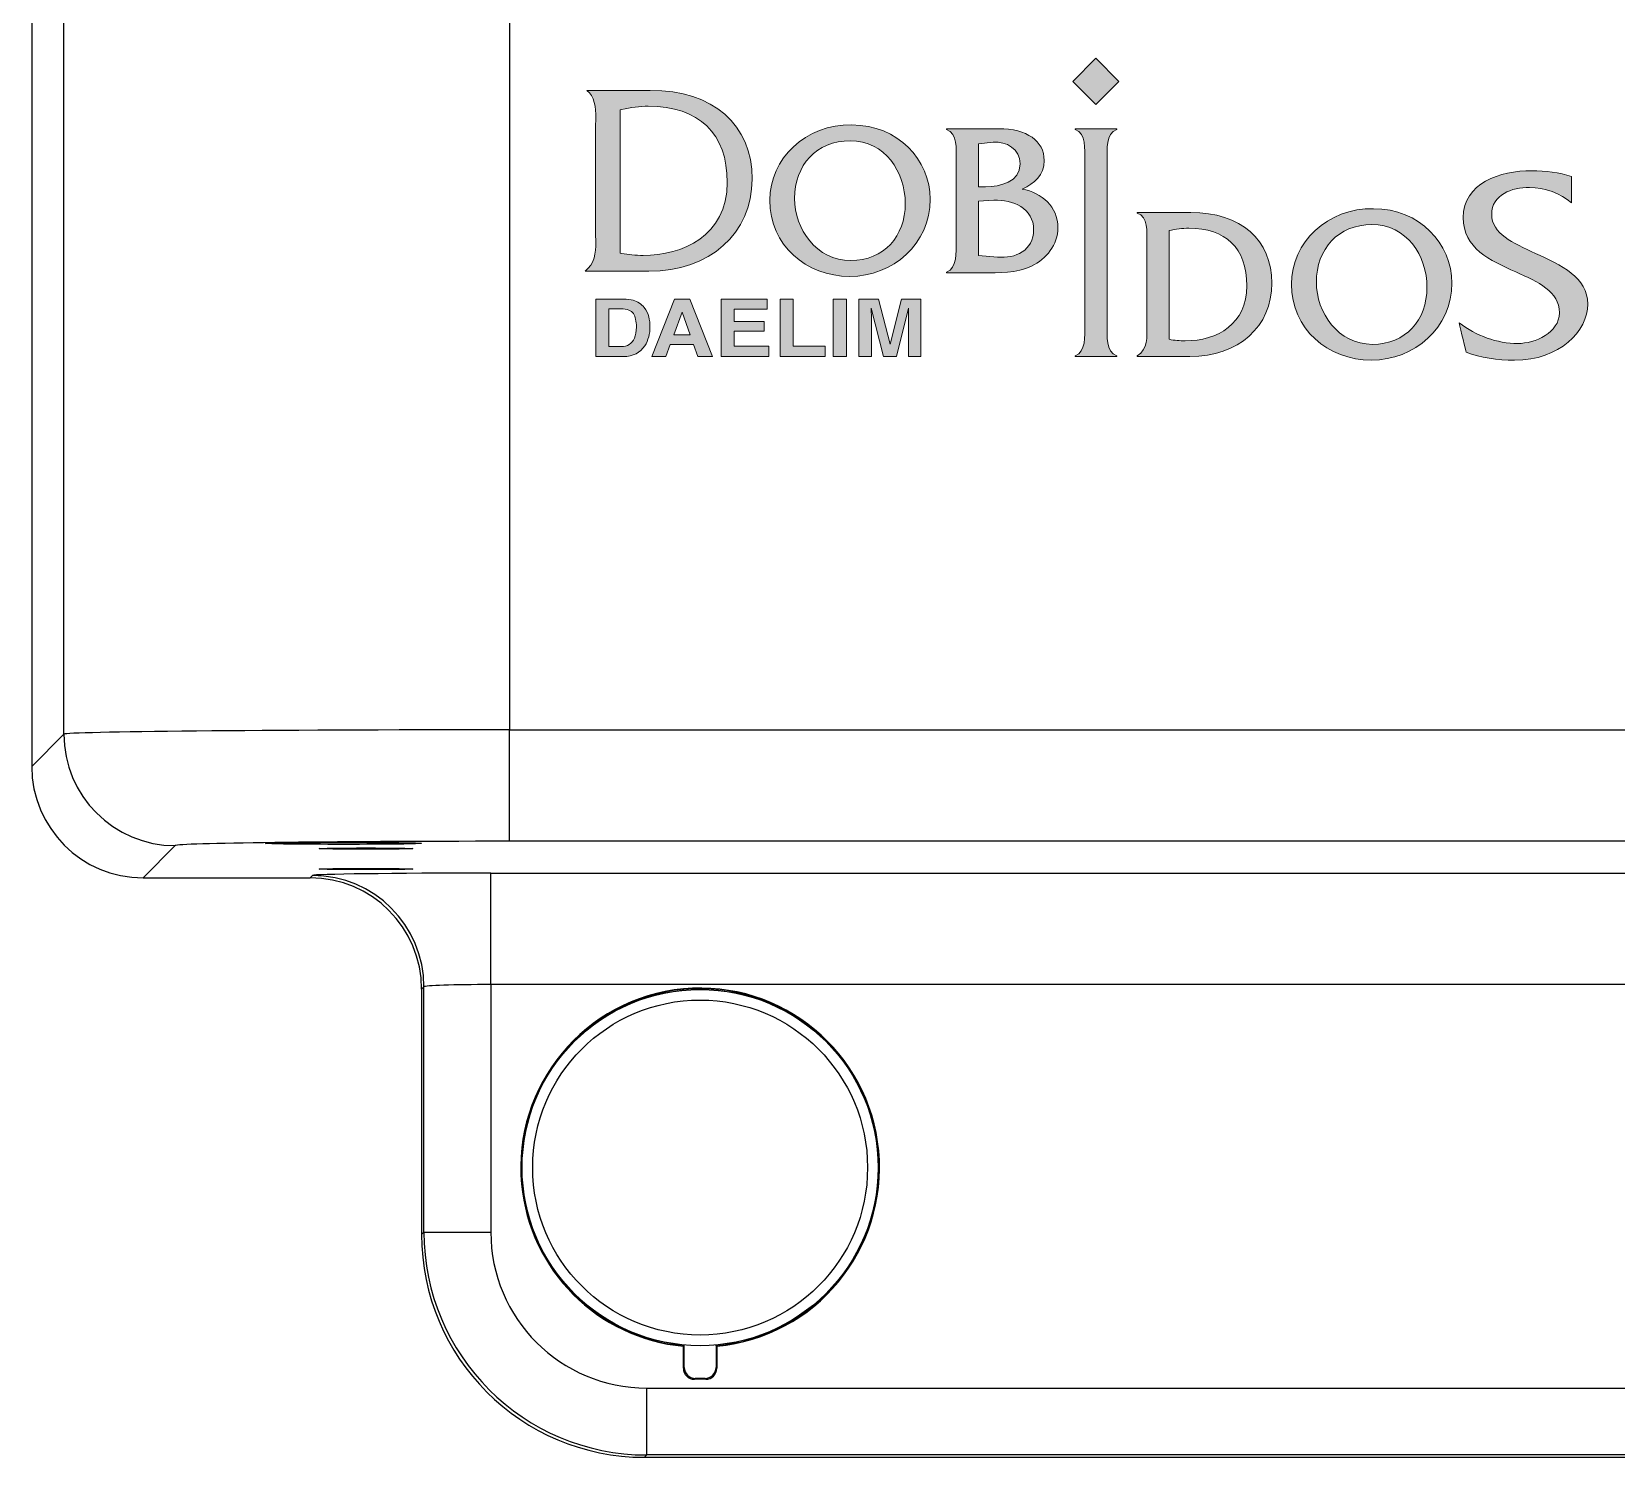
# Model space of a CAD drawing. Extents: x 14808 to 20058, y -13198 to -11680.
# Drawn here: x 19250.64 to 19268.42, y -12031.39 to -12015.4 of the extents above; entities that cross this region are included whole.
import ezdxf

# ---------------------------------------------------------------- set-up
doc = ezdxf.new("R2010")
doc.units = 0
doc.header["$LTSCALE"] = 7
doc.header["$MEASUREMENT"] = 0
doc.layers.add('Layer 5', color=7, linetype='CONTINUOUS')
doc.layers.add('로고', color=7, linetype='CONTINUOUS')

# ---------------------------------------------------------------- blocks, each defined once
blk = doc.blocks.new('block 3')
at = {"layer": 'Layer 5', "color": 9, "lineweight": 25, "true_color": 0xc4c4c4}
blk.add_open_spline([(-85.549, 77.495), (-85.549, 81.912), (-89.13, 85.493), (-93.547, 85.493), (-97.965, 85.493), (-101.546, 81.912), (-101.546, 77.495), (-101.546, 73.077), (-97.965, 69.497), (-93.547, 69.497), (-89.13, 69.497), (-85.549, 73.077), (-85.549, 77.495), (-85.549, 77.495), (-85.549, 77.495), (-85.549, 77.495)], degree=3, knots=[0, 0, 0, 0, 1, 1, 1, 2, 2, 2, 3, 3, 3, 4, 4, 4, 5, 5, 5, 5], dxfattribs=at)
blk = doc.blocks.new('block 72')
at = {"layer": 'Layer 5', "color": 9, "lineweight": 25, "true_color": 0xc4c4c4}
blk.add_open_spline([(-86.033, 77.495), (-86.033, 81.645), (-89.397, 85.009), (-93.547, 85.009), (-97.697, 85.009), (-101.062, 81.645), (-101.062, 77.495), (-101.062, 73.345), (-97.697, 69.98), (-93.547, 69.98), (-89.397, 69.98), (-86.033, 73.345), (-86.033, 77.495), (-86.033, 77.495), (-86.033, 77.495), (-86.033, 77.495)], degree=3, knots=[0, 0, 0, 0, 1, 1, 1, 2, 2, 2, 3, 3, 3, 4, 4, 4, 5, 5, 5, 5], dxfattribs=at)
blk = doc.blocks.new('block 73')
at = {"layer": 'Layer 5', "color": 9, "lineweight": 25, "true_color": 0xc4c4c4}
blk.add_open_spline([(-85.557, 77.495), (-85.557, 81.908), (-89.134, 85.486), (-93.547, 85.486), (-97.96, 85.486), (-101.538, 81.908), (-101.538, 77.495), (-101.538, 73.081), (-97.96, 69.504), (-93.547, 69.504), (-89.134, 69.504), (-85.557, 73.081), (-85.557, 77.495), (-85.557, 77.495), (-85.557, 77.495), (-85.557, 77.495)], degree=3, knots=[0, 0, 0, 0, 1, 1, 1, 2, 2, 2, 3, 3, 3, 4, 4, 4, 5, 5, 5, 5], dxfattribs=at)
blk = doc.blocks.new('block 74')
at = {"layer": 'Layer 5', "color": 9, "lineweight": 25, "true_color": 0xc4c4c4}
blk.add_open_spline([(-85.549, 77.495), (-85.549, 81.912), (-89.13, 85.493), (-93.547, 85.493), (-97.965, 85.493), (-101.546, 81.912), (-101.546, 77.495), (-101.546, 73.077), (-97.965, 69.497), (-93.547, 69.497), (-89.13, 69.497), (-85.549, 73.077), (-85.549, 77.495), (-85.549, 77.495), (-85.549, 77.495), (-85.549, 77.495)], degree=3, knots=[0, 0, 0, 0, 1, 1, 1, 2, 2, 2, 3, 3, 3, 4, 4, 4, 5, 5, 5, 5], dxfattribs=at)
blk = doc.blocks.new('block 1006')
at = {"layer": 'Layer 5', "color": 9, "lineweight": 25, "true_color": 0xc4c4c4}
blk.add_open_spline([(-102.106, 92.132), (-110.313, 92.132), (-116.997, 92.046), (-117.104, 91.939)], degree=3, dxfattribs=at)
blk = doc.blocks.new('block 1007')
at = {"layer": 'Layer 5', "color": 9, "lineweight": 25, "true_color": 0xc4c4c4}
blk.add_open_spline([(-122.104, 96.938), (-122.103, 94.177), (-119.865, 91.939), (-117.104, 91.939)], degree=3, dxfattribs=at)
blk = doc.blocks.new('block 1008')
at = {"layer": 'Layer 5', "color": 9, "lineweight": 25, "true_color": 0xc4c4c4}
blk.add_open_spline([(-102.106, 97.132), (-113.049, 97.132), (-121.961, 97.046), (-122.104, 96.938)], degree=3, dxfattribs=at)
blk = doc.blocks.new('block 1009')
at = {"layer": 'Layer 5', "color": 9, "lineweight": 25, "true_color": 0xc4c4c4}
blk.add_lwpolyline([(-102.106, 92.132), (-102.106, 97.132)], dxfattribs=at)
blk = doc.blocks.new('block 1019')
at = {"layer": 'Layer 5', "color": 9, "lineweight": 25, "true_color": 0xc4c4c4}
blk.add_lwpolyline([(-102.106, 143.858), (-102.106, 97.132)], dxfattribs=at)
blk = doc.blocks.new('block 1020')
at = {"layer": 'Layer 5', "color": 9, "lineweight": 25, "true_color": 0xc4c4c4}
blk.add_lwpolyline([(-122.104, 96.938), (-122.104, 144.052)], dxfattribs=at)
blk = doc.blocks.new('block 1062')
at = {"layer": 'Layer 5', "color": 9, "lineweight": 25, "true_color": 0xc4c4c4}
blk.add_open_spline([(-102.942, 90.703), (-107.32, 90.703), (-110.884, 90.658), (-110.942, 90.6)], degree=3, dxfattribs=at)
blk = doc.blocks.new('block 1063')
at = {"layer": 'Layer 5', "color": 9, "lineweight": 25, "true_color": 0xc4c4c4}
blk.add_lwpolyline([(-111.047, 90.495), (-110.942, 90.6)], dxfattribs=at)
blk = doc.blocks.new('block 1064')
at = {"layer": 'Layer 5', "color": 9, "lineweight": 25, "true_color": 0xc4c4c4}
blk.add_lwpolyline([(-118.548, 90.495), (-111.047, 90.495)], dxfattribs=at)
blk = doc.blocks.new('block 1065')
at = {"layer": 'Layer 5', "color": 9, "lineweight": 25, "true_color": 0xc4c4c4}
blk.add_lwpolyline([(-117.104, 91.939), (-118.548, 90.495)], dxfattribs=at)
blk = doc.blocks.new('block 1070')
at = {"layer": 'Layer 5', "color": 9, "lineweight": 25, "true_color": 0xc4c4c4}
blk.add_open_spline([(-106.047, 92.04), (-106.047, 92.065), (-107.614, 92.085), (-109.547, 92.085), (-111.48, 92.085), (-113.047, 92.065), (-113.047, 92.04), (-113.047, 92.014), (-111.48, 91.994), (-109.547, 91.994), (-107.614, 91.994), (-106.047, 92.014), (-106.047, 92.04)], degree=3, knots=[0, 0, 0, 0, 1, 1, 1, 2, 2, 2, 3, 3, 3, 4, 4, 4, 4], dxfattribs=at)
blk = doc.blocks.new('block 1071')
at = {"layer": 'Layer 5', "color": 9, "lineweight": 25, "true_color": 0xc4c4c4}
blk.add_open_spline([(-106.447, 90.888), (-106.447, 90.903), (-107.387, 90.915), (-108.547, 90.915), (-109.707, 90.915), (-110.647, 90.903), (-110.647, 90.888), (-110.647, 90.873), (-109.707, 90.86), (-108.547, 90.86), (-107.387, 90.86), (-106.447, 90.873), (-106.447, 90.888)], degree=3, knots=[0, 0, 0, 0, 1, 1, 1, 2, 2, 2, 3, 3, 3, 4, 4, 4, 4], dxfattribs=at)
blk = doc.blocks.new('block 1073')
at = {"layer": 'Layer 5', "color": 9, "lineweight": 25, "true_color": 0xc4c4c4}
blk.add_open_spline([(-106.447, 91.804), (-106.447, 91.819), (-107.387, 91.832), (-108.547, 91.832), (-109.707, 91.832), (-110.647, 91.819), (-110.647, 91.804), (-110.647, 91.789), (-109.707, 91.777), (-108.547, 91.777), (-107.387, 91.777), (-106.447, 91.789), (-106.447, 91.804)], degree=3, knots=[0, 0, 0, 0, 1, 1, 1, 2, 2, 2, 3, 3, 3, 4, 4, 4, 4], dxfattribs=at)
blk = doc.blocks.new('block 1081')
at = {"layer": 'Layer 5', "color": 9, "lineweight": 25, "true_color": 0xc4c4c4}
blk.add_open_spline([(-123.547, 95.495), (-123.547, 92.733), (-121.309, 90.495), (-118.548, 90.495)], degree=3, dxfattribs=at)
blk = doc.blocks.new('block 1082')
at = {"layer": 'Layer 5', "color": 9, "lineweight": 25, "true_color": 0xc4c4c4}
blk.add_lwpolyline([(-123.547, 95.495), (-122.104, 96.938)], dxfattribs=at)
blk = doc.blocks.new('block 1085')
at = {"layer": 'Layer 5', "color": 9, "lineweight": 25, "true_color": 0xc4c4c4}
blk.add_lwpolyline([(-123.547, 145.495), (-123.547, 95.495)], dxfattribs=at)
blk = doc.blocks.new('block 1090')
at = {"layer": 'Layer 5', "color": 9, "lineweight": 25, "true_color": 0xc4c4c4}
blk.add_lwpolyline([(-102.942, 85.704), (-102.942, 90.703)], dxfattribs=at)
blk = doc.blocks.new('block 1102')
at = {"layer": 'Layer 5', "color": 9, "lineweight": 25, "true_color": 0xc4c4c4}
blk.add_open_spline([(-105.942, 85.6), (-105.943, 88.361), (-108.181, 90.6), (-110.942, 90.6)], degree=3, dxfattribs=at)
blk = doc.blocks.new('block 1103')
at = {"layer": 'Layer 5', "color": 9, "lineweight": 25, "true_color": 0xc4c4c4}
blk.add_open_spline([(-102.942, 85.704), (-104.584, 85.704), (-105.92, 85.658), (-105.942, 85.6)], degree=3, dxfattribs=at)
blk = doc.blocks.new('block 1111')
at = {"layer": 'Layer 5', "color": 9, "lineweight": 25, "true_color": 0xc4c4c4}
blk.add_lwpolyline([(-93.762, 68.03), (-93.797, 67.995)], dxfattribs=at)
blk = doc.blocks.new('block 1112')
at = {"layer": 'Layer 5', "color": 9, "lineweight": 25, "true_color": 0xc4c4c4}
blk.add_lwpolyline([(-93.332, 68.03), (-93.762, 68.03)], dxfattribs=at)
blk = doc.blocks.new('block 1113')
at = {"layer": 'Layer 5', "color": 9, "lineweight": 25, "true_color": 0xc4c4c4}
blk.add_lwpolyline([(-93.297, 67.995), (-93.332, 68.03)], dxfattribs=at)
blk = doc.blocks.new('block 1114')
at = {"layer": 'Layer 5', "color": 9, "lineweight": 25, "true_color": 0xc4c4c4}
blk.add_lwpolyline([(-93.297, 67.995), (-93.797, 67.995)], dxfattribs=at)
blk = doc.blocks.new('block 1119')
at = {"layer": 'Layer 5', "color": 9, "lineweight": 25, "true_color": 0xc4c4c4}
blk.add_open_spline([(-105.942, 74.599), (-105.942, 69.077), (-101.465, 64.6), (-95.943, 64.6)], degree=3, dxfattribs=at)
blk = doc.blocks.new('block 1120')
at = {"layer": 'Layer 5', "color": 9, "lineweight": 25, "true_color": 0xc4c4c4}
blk.add_lwpolyline([(-105.942, 74.599), (-102.942, 74.599)], dxfattribs=at)
blk = doc.blocks.new('block 1121')
at = {"layer": 'Layer 5', "color": 9, "lineweight": 25, "true_color": 0xc4c4c4}
blk.add_open_spline([(-102.942, 74.599), (-102.942, 70.733), (-99.809, 67.6), (-95.943, 67.6)], degree=3, dxfattribs=at)
blk = doc.blocks.new('block 1122')
at = {"layer": 'Layer 5', "color": 9, "lineweight": 25, "true_color": 0xc4c4c4}
blk.add_lwpolyline([(-95.943, 64.6), (-95.943, 67.6)], dxfattribs=at)
blk = doc.blocks.new('block 1150')
at = {"layer": 'Layer 5', "color": 9, "lineweight": 25, "true_color": 0xc4c4c4}
blk.add_open_spline([(-94.297, 69.48), (-94.29, 69.485), (-94.282, 69.49), (-94.275, 69.495)], degree=3, dxfattribs=at)
blk = doc.blocks.new('block 1151')
at = {"layer": 'Layer 5', "color": 9, "lineweight": 25, "true_color": 0xc4c4c4}
blk.add_open_spline([(-92.797, 69.48), (-88.371, 69.894), (-85.118, 73.818), (-85.532, 78.245), (-85.947, 82.671), (-89.871, 85.924), (-94.297, 85.51), (-98.724, 85.096), (-101.977, 81.171), (-101.562, 76.745), (-101.202, 72.892), (-98.15, 69.84), (-94.297, 69.48)], degree=3, knots=[0, 0, 0, 0, 1, 1, 1, 2, 2, 2, 3, 3, 3, 4, 4, 4, 4], dxfattribs=at)
blk = doc.blocks.new('block 1152')
at = {"layer": 'Layer 5', "color": 9, "lineweight": 25, "true_color": 0xc4c4c4}
blk.add_open_spline([(-92.82, 69.495), (-92.812, 69.49), (-92.805, 69.485), (-92.797, 69.48)], degree=3, dxfattribs=at)
blk = doc.blocks.new('block 1153')
at = {"layer": 'Layer 5', "color": 9, "lineweight": 25, "true_color": 0xc4c4c4}
blk.add_open_spline([(-92.82, 69.495), (-88.402, 69.897), (-85.146, 73.804), (-85.547, 78.222), (-85.949, 82.64), (-89.856, 85.897), (-94.275, 85.495), (-98.693, 85.093), (-101.949, 81.186), (-101.547, 76.768), (-101.196, 72.906), (-98.136, 69.846), (-94.275, 69.495)], degree=3, knots=[0, 0, 0, 0, 1, 1, 1, 2, 2, 2, 3, 3, 3, 4, 4, 4, 4], dxfattribs=at)
blk = doc.blocks.new('block 1161')
at = {"layer": 'Layer 5', "color": 9, "lineweight": 25, "true_color": 0xc4c4c4}
blk.add_lwpolyline([(-94.297, 68.495), (-94.297, 69.48)], dxfattribs=at)
blk = doc.blocks.new('block 1162')
at = {"layer": 'Layer 5', "color": 9, "lineweight": 25, "true_color": 0xc4c4c4}
blk.add_open_spline([(-94.297, 68.495), (-94.297, 68.218), (-94.073, 67.995), (-93.797, 67.995)], degree=3, dxfattribs=at)
blk = doc.blocks.new('block 1163')
at = {"layer": 'Layer 5', "color": 9, "lineweight": 25, "true_color": 0xc4c4c4}
blk.add_open_spline([(-93.297, 67.995), (-93.021, 67.995), (-92.797, 68.218), (-92.797, 68.495)], degree=3, dxfattribs=at)
blk = doc.blocks.new('block 1164')
at = {"layer": 'Layer 5', "color": 9, "lineweight": 25, "true_color": 0xc4c4c4}
blk.add_lwpolyline([(-92.797, 69.48), (-92.797, 68.495)], dxfattribs=at)
blk = doc.blocks.new('block 1167')
at = {"layer": 'Layer 5', "color": 9, "lineweight": 25, "true_color": 0xc4c4c4}
blk.add_lwpolyline([(-102.942, 85.704), (-102.942, 74.599)], dxfattribs=at)
blk = doc.blocks.new('block 1183')
at = {"layer": 'Layer 5', "color": 9, "lineweight": 25, "true_color": 0xc4c4c4}
blk.add_lwpolyline([(-94.297, 68.495), (-94.262, 68.53)], dxfattribs=at)
blk = doc.blocks.new('block 1184')
at = {"layer": 'Layer 5', "color": 9, "lineweight": 25, "true_color": 0xc4c4c4}
blk.add_open_spline([(-94.262, 68.53), (-94.262, 68.254), (-94.039, 68.03), (-93.762, 68.03)], degree=3, dxfattribs=at)
blk = doc.blocks.new('block 1206')
at = {"layer": 'Layer 5', "color": 9, "lineweight": 25, "true_color": 0xc4c4c4}
blk.add_open_spline([(-93.332, 68.03), (-93.056, 68.03), (-92.832, 68.254), (-92.832, 68.53)], degree=3, dxfattribs=at)
blk = doc.blocks.new('block 1207')
at = {"layer": 'Layer 5', "color": 9, "lineweight": 25, "true_color": 0xc4c4c4}
blk.add_lwpolyline([(-92.832, 68.53), (-92.797, 68.495)], dxfattribs=at)
blk = doc.blocks.new('block 1208')
at = {"layer": 'Layer 5', "color": 9, "lineweight": 25, "true_color": 0xc4c4c4}
blk.add_lwpolyline([(-94.275, 69.53), (-94.275, 69.495)], dxfattribs=at)
blk = doc.blocks.new('block 1209')
at = {"layer": 'Layer 5', "color": 9, "lineweight": 25, "true_color": 0xc4c4c4}
blk.add_lwpolyline([(-94.262, 68.53), (-94.262, 69.529)], dxfattribs=at)
blk = doc.blocks.new('block 1215')
at = {"layer": 'Layer 5', "color": 9, "lineweight": 25, "true_color": 0xc4c4c4}
blk.add_lwpolyline([(-105.942, 74.599), (-105.942, 85.6)], dxfattribs=at)
blk = doc.blocks.new('block 1216')
at = {"layer": 'Layer 5', "color": 9, "lineweight": 25, "true_color": 0xc4c4c4}
blk.add_lwpolyline([(-92.82, 69.495), (-92.82, 69.53)], dxfattribs=at)
blk = doc.blocks.new('block 1217')
at = {"layer": 'Layer 5', "color": 9, "lineweight": 25, "true_color": 0xc4c4c4}
blk.add_lwpolyline([(-92.832, 69.529), (-92.832, 68.53)], dxfattribs=at)
blk = doc.blocks.new('block 1226')
at = {"layer": 'Layer 5', "color": 9, "lineweight": 25, "true_color": 0xc4c4c4}
blk.add_open_spline([(-106.047, 74.494), (-106.047, 68.972), (-101.571, 64.495), (-96.048, 64.495)], degree=3, dxfattribs=at)
blk = doc.blocks.new('block 1227')
at = {"layer": 'Layer 5', "color": 9, "lineweight": 25, "true_color": 0xc4c4c4}
blk.add_lwpolyline([(-106.047, 74.494), (-105.942, 74.599)], dxfattribs=at)
blk = doc.blocks.new('block 1228')
at = {"layer": 'Layer 5', "color": 9, "lineweight": 25, "true_color": 0xc4c4c4}
blk.add_lwpolyline([(-95.943, 64.6), (-96.048, 64.495)], dxfattribs=at)
blk = doc.blocks.new('block 1244')
at = {"layer": 'Layer 5', "color": 9, "lineweight": 25, "true_color": 0xc4c4c4}
blk.add_open_spline([(-106.047, 85.496), (-106.047, 88.256), (-108.286, 90.495), (-111.047, 90.495)], degree=3, dxfattribs=at)
blk = doc.blocks.new('block 1245')
at = {"layer": 'Layer 5', "color": 9, "lineweight": 25, "true_color": 0xc4c4c4}
blk.add_lwpolyline([(-105.942, 85.6), (-106.047, 85.496)], dxfattribs=at)
blk = doc.blocks.new('block 1246')
at = {"layer": 'Layer 5', "color": 9, "lineweight": 25, "true_color": 0xc4c4c4}
blk.add_lwpolyline([(-106.047, 85.496), (-106.047, 74.494)], dxfattribs=at)
blk = doc.blocks.new('block 1247')
at = {"layer": 'Layer 5', "color": 9, "lineweight": 25, "true_color": 0xc4c4c4}
blk.add_lwpolyline([(-96.048, 64.495), (88.753, 64.495)], dxfattribs=at)
blk = doc.blocks.new('block 1384')
at = {"layer": 'Layer 5', "color": 9, "lineweight": 25, "true_color": 0xc4c4c4}
blk.add_lwpolyline([(-102.106, 97.132), (164.412, 97.132)], dxfattribs=at)
blk = doc.blocks.new('block 1387')
at = {"layer": 'Layer 5', "color": 9, "lineweight": 25, "true_color": 0xc4c4c4}
blk.add_lwpolyline([(164.583, 92.132), (-102.106, 92.132)], dxfattribs=at)
blk = doc.blocks.new('block 1391')
at = {"layer": 'Layer 5', "color": 9, "lineweight": 25, "true_color": 0xc4c4c4}
blk.add_lwpolyline([(-102.942, 90.703), (87.702, 90.703)], dxfattribs=at)
blk = doc.blocks.new('block 1398')
at = {"layer": 'Layer 5', "color": 9, "lineweight": 25, "true_color": 0xc4c4c4}
blk.add_lwpolyline([(87.702, 85.704), (-102.942, 85.704)], dxfattribs=at)
blk = doc.blocks.new('block 1404')
at = {"layer": 'Layer 5', "color": 9, "lineweight": 25, "true_color": 0xc4c4c4}
blk.add_lwpolyline([(88.753, 64.6), (-95.943, 64.6)], dxfattribs=at)
blk = doc.blocks.new('block 1405')
at = {"layer": 'Layer 5', "color": 9, "lineweight": 25, "true_color": 0xc4c4c4}
blk.add_lwpolyline([(-95.943, 67.6), (88.753, 67.6)], dxfattribs=at)
blk = doc.blocks.new('block 2')
at = {"layer": 'Layer 5'}
for name in ['block 1085', 'block 1020', 'block 1019', 'block 1082', 'block 1008', 'block 1007', 'block 1009', 'block 1384', 'block 1081', 'block 1065', 'block 1006', 'block 1070', 'block 1073', 'block 1387', 'block 1064', 'block 1063', 'block 1244', 'block 1062', 'block 1102', 'block 1071', 'block 1090', 'block 1391', 'block 1245', 'block 1246', 'block 1103', 'block 1215', 'block 1167', 'block 1398', 'block 1151', 'block 1153', 'block 3', 'block 74', 'block 73', 'block 72', 'block 1227', 'block 1226', 'block 1119', 'block 1120', 'block 1121', 'block 1150', 'block 1161', 'block 1208', 'block 1209', 'block 1217', 'block 1216', 'block 1152', 'block 1164', 'block 1183', 'block 1162', 'block 1184', 'block 1206', 'block 1163', 'block 1207', 'block 1122', 'block 1405', 'block 1111', 'block 1114', 'block 1112', 'block 1113', 'block 1228', 'block 1247', 'block 1404']:
    blk.add_blockref(name, (0, 0), dxfattribs=at)
blk = doc.blocks.new('block 1420')
at = {"layer": '로고', "true_color": 0x8a8a8d}
h = blk.add_hatch(color=252, dxfattribs=at)
h.dxf.hatch_style = 2
edge = h.paths.add_edge_path()
edge.add_spline(control_points=[(-97.093, 116.018), (-96.819, 116.018), (-96.635, 115.947), (-96.544, 115.807), (-96.453, 115.666), (-96.406, 115.463), (-96.406, 115.199), (-96.406, 115.007), (-96.436, 114.842), (-96.498, 114.703), (-96.61, 114.453), (-96.809, 114.325), (-97.093, 114.325), (-97.093, 114.325), (-97.649, 114.325), (-97.649, 114.325), (-97.649, 114.325), (-97.649, 116.018), (-97.649, 116.018), (-97.649, 116.018), (-97.093, 116.018), (-97.093, 116.018)], knot_values=[0, 0, 0, 0, 1, 1, 1, 2, 2, 2, 3, 3, 3, 4, 4, 4, 5, 5, 5, 6, 6, 6, 7, 7, 7, 7], degree=3, periodic=0)
edge = h.paths.add_edge_path()
edge.add_spline(control_points=[(-96.993, 116.461), (-96.993, 116.461), (-98.231, 116.461), (-98.231, 116.461), (-98.231, 116.461), (-98.231, 113.881), (-98.231, 113.881), (-98.231, 113.881), (-96.993, 113.881), (-96.993, 113.881), (-96.558, 113.881), (-96.235, 114.043), (-96.028, 114.363), (-95.875, 114.601), (-95.797, 114.892), (-95.797, 115.235), (-95.797, 115.37), (-95.816, 115.513), (-95.852, 115.662), (-95.888, 115.811), (-95.957, 115.95), (-96.057, 116.078), (-96.182, 116.237), (-96.345, 116.346), (-96.546, 116.406), (-96.666, 116.44), (-96.814, 116.459), (-96.993, 116.461)], knot_values=[0, 0, 0, 0, 1, 1, 1, 2, 2, 2, 3, 3, 3, 4, 4, 4, 5, 5, 5, 6, 6, 6, 7, 7, 7, 8, 8, 8, 9, 9, 9, 9], degree=3, periodic=0)
h = blk.add_hatch(color=252, dxfattribs=at)
h.dxf.hatch_style = 2
h.paths.add_polyline_path([(-94.359, 115.872), (-93.998, 114.857), (-94.732, 114.857)])
h.paths.add_polyline_path([(-95.718, 113.881), (-95.089, 113.881), (-94.893, 114.415), (-93.84, 114.415), (-93.65, 113.881), (-92.998, 113.881), (-94.011, 116.461), (-94.693, 116.461)])
h = blk.add_hatch(color=252, dxfattribs=at)
h.dxf.hatch_style = 2
h.paths.add_polyline_path([(-90.542, 116.004), (-92.023, 116.004), (-92.023, 115.459), (-90.666, 115.459), (-90.666, 115.016), (-92.023, 115.016), (-92.023, 114.344), (-90.467, 114.344), (-90.467, 113.881), (-92.61, 113.881), (-92.61, 116.461), (-90.542, 116.461)])
h = blk.add_hatch(color=252, dxfattribs=at)
h.dxf.hatch_style = 2
h.paths.add_polyline_path([(-89.961, 116.461), (-89.364, 116.461), (-89.364, 114.344), (-87.933, 114.344), (-87.933, 113.881), (-89.961, 113.881)])
h = blk.add_hatch(color=252, dxfattribs=at)
h.dxf.hatch_style = 2
h.paths.add_polyline_path([(-86.976, 113.881), (-87.575, 113.881), (-87.575, 116.461), (-86.976, 116.461)])
h = blk.add_hatch(color=252, dxfattribs=at)
h.dxf.hatch_style = 2
edge = h.paths.add_edge_path()
edge.add_spline(control_points=[(-84.503, 116.461), (-84.503, 116.461), (-83.641, 116.461), (-83.641, 116.461), (-83.641, 116.461), (-83.641, 113.881), (-83.641, 113.881), (-83.641, 113.881), (-84.196, 113.881), (-84.196, 113.881), (-84.196, 113.881), (-84.196, 115.626), (-84.196, 115.626), (-84.196, 115.677), (-84.196, 115.747), (-84.196, 115.838), (-84.193, 115.928), (-84.192, 115.998), (-84.192, 116.047), (-84.192, 116.047), (-84.74, 113.881), (-84.74, 113.881), (-84.74, 113.881), (-85.323, 113.881), (-85.323, 113.881), (-85.323, 113.881), (-85.865, 116.047), (-85.865, 116.047), (-85.865, 115.998), (-85.865, 115.928), (-85.863, 115.838), (-85.862, 115.747), (-85.862, 115.677), (-85.862, 115.626), (-85.862, 115.626), (-85.862, 113.881), (-85.862, 113.881), (-85.862, 113.881), (-86.418, 113.881), (-86.418, 113.881), (-86.418, 113.881), (-86.418, 116.461), (-86.418, 116.461), (-86.418, 116.461), (-85.546, 116.461), (-85.546, 116.461), (-85.546, 116.461), (-85.024, 114.434), (-85.024, 114.434), (-85.024, 114.434), (-84.503, 116.461), (-84.503, 116.461)], knot_values=[0, 0, 0, 0, 1, 1, 1, 2, 2, 2, 3, 3, 3, 4, 4, 4, 5, 5, 5, 6, 6, 6, 7, 7, 7, 8, 8, 8, 9, 9, 9, 10, 10, 10, 11, 11, 11, 12, 12, 12, 13, 13, 13, 14, 14, 14, 15, 15, 15, 16, 16, 16, 17, 17, 17, 17], degree=3, periodic=0)
at = {"layer": '로고', "lineweight": 0}
for points in [[(-95.718, 113.881), (-95.089, 113.881), (-94.893, 114.415), (-93.84, 114.415), (-93.65, 113.881), (-92.998, 113.881), (-94.011, 116.461), (-94.693, 116.461), (-95.718, 113.881)], [(-90.542, 116.004), (-92.023, 116.004), (-92.023, 115.459), (-90.666, 115.459), (-90.666, 115.016), (-92.023, 115.016), (-92.023, 114.344), (-90.467, 114.344), (-90.467, 113.881), (-92.61, 113.881), (-92.61, 116.461), (-90.542, 116.461), (-90.542, 116.004)], [(-89.961, 116.461), (-89.364, 116.461), (-89.364, 114.344), (-87.933, 114.344), (-87.933, 113.881), (-89.961, 113.881), (-89.961, 116.461)], [(-86.976, 113.881), (-87.575, 113.881), (-87.575, 116.461), (-86.976, 116.461), (-86.976, 113.881)], [(-94.359, 115.872), (-93.998, 114.857), (-94.732, 114.857), (-94.359, 115.872)]]:
    blk.add_lwpolyline(points, dxfattribs=at)
for points, knots in [([(-96.993, 116.461), (-96.993, 116.461), (-98.231, 116.461), (-98.231, 116.461), (-98.231, 116.461), (-98.231, 113.881), (-98.231, 113.881), (-98.231, 113.881), (-96.993, 113.881), (-96.993, 113.881), (-96.558, 113.881), (-96.235, 114.043), (-96.028, 114.363), (-95.875, 114.601), (-95.797, 114.892), (-95.797, 115.235), (-95.797, 115.37), (-95.816, 115.513), (-95.852, 115.662), (-95.888, 115.811), (-95.957, 115.95), (-96.057, 116.078), (-96.182, 116.237), (-96.345, 116.346), (-96.546, 116.406), (-96.666, 116.44), (-96.814, 116.459), (-96.993, 116.461)], [0, 0, 0, 0, 1, 1, 1, 2, 2, 2, 3, 3, 3, 4, 4, 4, 5, 5, 5, 6, 6, 6, 7, 7, 7, 8, 8, 8, 9, 9, 9, 9]), ([(-97.093, 116.018), (-96.819, 116.018), (-96.635, 115.947), (-96.544, 115.807), (-96.453, 115.666), (-96.406, 115.463), (-96.406, 115.199), (-96.406, 115.007), (-96.436, 114.842), (-96.498, 114.703), (-96.61, 114.453), (-96.809, 114.325), (-97.093, 114.325), (-97.093, 114.325), (-97.649, 114.325), (-97.649, 114.325), (-97.649, 114.325), (-97.649, 116.018), (-97.649, 116.018), (-97.649, 116.018), (-97.093, 116.018), (-97.093, 116.018)], [0, 0, 0, 0, 1, 1, 1, 2, 2, 2, 3, 3, 3, 4, 4, 4, 5, 5, 5, 6, 6, 6, 7, 7, 7, 7]), ([(-84.503, 116.461), (-84.503, 116.461), (-83.641, 116.461), (-83.641, 116.461), (-83.641, 116.461), (-83.641, 113.881), (-83.641, 113.881), (-83.641, 113.881), (-84.196, 113.881), (-84.196, 113.881), (-84.196, 113.881), (-84.196, 115.626), (-84.196, 115.626), (-84.196, 115.677), (-84.196, 115.747), (-84.196, 115.838), (-84.193, 115.928), (-84.192, 115.998), (-84.192, 116.047), (-84.192, 116.047), (-84.74, 113.881), (-84.74, 113.881), (-84.74, 113.881), (-85.323, 113.881), (-85.323, 113.881), (-85.323, 113.881), (-85.865, 116.047), (-85.865, 116.047), (-85.865, 115.998), (-85.865, 115.928), (-85.863, 115.838), (-85.862, 115.747), (-85.862, 115.677), (-85.862, 115.626), (-85.862, 115.626), (-85.862, 113.881), (-85.862, 113.881), (-85.862, 113.881), (-86.418, 113.881), (-86.418, 113.881), (-86.418, 113.881), (-86.418, 116.461), (-86.418, 116.461), (-86.418, 116.461), (-85.546, 116.461), (-85.546, 116.461), (-85.546, 116.461), (-85.024, 114.434), (-85.024, 114.434), (-85.024, 114.434), (-84.503, 116.461), (-84.503, 116.461)], [0, 0, 0, 0, 1, 1, 1, 2, 2, 2, 3, 3, 3, 4, 4, 4, 5, 5, 5, 6, 6, 6, 7, 7, 7, 8, 8, 8, 9, 9, 9, 10, 10, 10, 11, 11, 11, 12, 12, 12, 13, 13, 13, 14, 14, 14, 15, 15, 15, 16, 16, 16, 17, 17, 17, 17])]:
    blk.add_open_spline(points, degree=3, knots=knots, dxfattribs=at)
blk = doc.blocks.new('block 1421')
at = {"layer": '로고', "true_color": 0x8a8a8d}
h = blk.add_hatch(color=252, dxfattribs=at)
h.dxf.hatch_style = 2
edge = h.paths.add_edge_path()
edge.add_spline(control_points=[(-56.99, 113.715), (-57.779, 113.715), (-58.513, 113.837), (-59.171, 114.075), (-59.188, 114.145), (-59.405, 115.08), (-59.476, 115.388), (-58.729, 114.809), (-57.765, 114.465), (-56.853, 114.465), (-56.069, 114.465), (-54.982, 114.945), (-54.982, 115.847), (-54.982, 116.8), (-55.933, 117.225), (-56.938, 117.674), (-58.098, 118.193), (-59.297, 118.73), (-59.297, 120.112), (-59.297, 121.666), (-57.644, 122.218), (-56.225, 122.218), (-55.599, 122.218), (-54.997, 122.13), (-54.434, 121.959), (-54.434, 121.865), (-54.434, 121.029), (-54.434, 120.775), (-54.921, 121.198), (-55.642, 121.468), (-56.327, 121.468), (-57.108, 121.468), (-58.021, 121.149), (-58.021, 120.25), (-58.021, 119.405), (-57.069, 118.971), (-56.061, 118.51), (-54.903, 117.981), (-53.706, 117.434), (-53.706, 116.235), (-53.706, 115.024), (-54.962, 113.715), (-56.99, 113.715)], knot_values=[0, 0, 0, 0, 1, 1, 1, 2, 2, 2, 3, 3, 3, 4, 4, 4, 5, 5, 5, 6, 6, 6, 7, 7, 7, 8, 8, 8, 9, 9, 9, 10, 10, 10, 11, 11, 11, 12, 12, 12, 13, 13, 13, 14, 14, 14, 14], degree=3, periodic=0)
at = {"layer": '로고', "lineweight": 0}
blk.add_open_spline([(-56.99, 113.715), (-57.779, 113.715), (-58.513, 113.837), (-59.171, 114.075), (-59.188, 114.145), (-59.405, 115.08), (-59.476, 115.388), (-58.729, 114.809), (-57.765, 114.465), (-56.853, 114.465), (-56.069, 114.465), (-54.982, 114.945), (-54.982, 115.847), (-54.982, 116.8), (-55.933, 117.225), (-56.938, 117.674), (-58.098, 118.193), (-59.297, 118.73), (-59.297, 120.112), (-59.297, 121.666), (-57.644, 122.218), (-56.225, 122.218), (-55.599, 122.218), (-54.997, 122.13), (-54.434, 121.959), (-54.434, 121.865), (-54.434, 121.029), (-54.434, 120.775), (-54.921, 121.198), (-55.642, 121.468), (-56.327, 121.468), (-57.108, 121.468), (-58.021, 121.149), (-58.021, 120.25), (-58.021, 119.405), (-57.069, 118.971), (-56.061, 118.51), (-54.903, 117.981), (-53.706, 117.434), (-53.706, 116.235), (-53.706, 115.024), (-54.962, 113.715), (-56.99, 113.715)], degree=3, knots=[0, 0, 0, 0, 1, 1, 1, 2, 2, 2, 3, 3, 3, 4, 4, 4, 5, 5, 5, 6, 6, 6, 7, 7, 7, 8, 8, 8, 9, 9, 9, 10, 10, 10, 11, 11, 11, 12, 12, 12, 13, 13, 13, 14, 14, 14, 14], dxfattribs=at)
blk = doc.blocks.new('block 1419')
at = {"layer": '로고', "true_color": 0x8a8a8d}
h = blk.add_hatch(color=252, dxfattribs=at)
h.dxf.hatch_style = 2
edge = h.paths.add_edge_path()
edge.add_spline(control_points=[(-72.496, 119.527), (-72.202, 119.595), (-71.906, 119.634), (-71.612, 119.634), (-69.971, 119.634), (-69.008, 118.77), (-69.008, 117.05), (-69.008, 115.35), (-70.315, 114.584), (-71.779, 114.584), (-72.025, 114.584), (-72.261, 114.604), (-72.496, 114.653), (-72.496, 114.653), (-72.496, 119.527), (-72.496, 119.527)], knot_values=[0, 0, 0, 0, 1, 1, 1, 2, 2, 2, 3, 3, 3, 4, 4, 4, 5, 5, 5, 5], degree=3, periodic=0)
edge = h.paths.add_edge_path()
edge.add_spline(control_points=[(-73.498, 115.291), (-73.498, 114.712), (-73.439, 114.24), (-73.931, 113.906), (-73.931, 113.906), (-73.931, 113.877), (-73.931, 113.877), (-73.931, 113.877), (-71.572, 113.877), (-71.572, 113.877), (-69.371, 113.877), (-67.887, 115.233), (-67.887, 117.168), (-67.887, 119.123), (-69.284, 120.342), (-71.524, 120.342), (-71.524, 120.342), (-73.931, 120.342), (-73.931, 120.342), (-73.931, 120.342), (-73.931, 120.313), (-73.931, 120.313), (-73.43, 120.166), (-73.498, 119.448), (-73.498, 118.996), (-73.498, 118.996), (-73.498, 115.291), (-73.498, 115.291)], knot_values=[0, 0, 0, 0, 1, 1, 1, 2, 2, 2, 3, 3, 3, 4, 4, 4, 5, 5, 5, 6, 6, 6, 7, 7, 7, 8, 8, 8, 9, 9, 9, 9], degree=3, periodic=0)
h = blk.add_hatch(color=252, dxfattribs=at)
h.dxf.hatch_style = 2
edge = h.paths.add_edge_path()
edge.add_spline(control_points=[(-63.393, 119.801), (-61.84, 119.801), (-60.926, 118.416), (-60.926, 116.982), (-60.926, 115.517), (-61.879, 114.427), (-63.374, 114.427), (-64.916, 114.427), (-65.889, 115.842), (-65.889, 117.218), (-65.889, 118.701), (-64.916, 119.801), (-63.393, 119.801)], knot_values=[0, 0, 0, 0, 1, 1, 1, 2, 2, 2, 3, 3, 3, 4, 4, 4, 4], degree=3, periodic=0)
edge = h.paths.add_edge_path()
edge.add_spline(control_points=[(-63.324, 120.509), (-65.387, 120.559), (-67.009, 118.996), (-67.009, 117.129), (-67.009, 115.115), (-65.368, 113.719), (-63.422, 113.719), (-61.467, 113.719), (-59.807, 115.174), (-59.807, 117.178), (-59.807, 118.947), (-61.26, 120.519), (-63.324, 120.509)], knot_values=[0, 0, 0, 0, 1, 1, 1, 2, 2, 2, 3, 3, 3, 4, 4, 4, 4], degree=3, periodic=0)
at = {"layer": '로고', "lineweight": 0}
for points, knots in [([(-73.498, 115.291), (-73.498, 114.712), (-73.439, 114.24), (-73.931, 113.906), (-73.931, 113.906), (-73.931, 113.877), (-73.931, 113.877), (-73.931, 113.877), (-71.572, 113.877), (-71.572, 113.877), (-69.371, 113.877), (-67.887, 115.233), (-67.887, 117.168), (-67.887, 119.123), (-69.284, 120.342), (-71.524, 120.342), (-71.524, 120.342), (-73.931, 120.342), (-73.931, 120.342), (-73.931, 120.342), (-73.931, 120.313), (-73.931, 120.313), (-73.43, 120.166), (-73.498, 119.448), (-73.498, 118.996), (-73.498, 118.996), (-73.498, 115.291), (-73.498, 115.291)], [0, 0, 0, 0, 1, 1, 1, 2, 2, 2, 3, 3, 3, 4, 4, 4, 5, 5, 5, 6, 6, 6, 7, 7, 7, 8, 8, 8, 9, 9, 9, 9]), ([(-63.324, 120.509), (-65.387, 120.559), (-67.009, 118.996), (-67.009, 117.129), (-67.009, 115.115), (-65.368, 113.719), (-63.422, 113.719), (-61.467, 113.719), (-59.807, 115.174), (-59.807, 117.178), (-59.807, 118.947), (-61.26, 120.519), (-63.324, 120.509)], [0, 0, 0, 0, 1, 1, 1, 2, 2, 2, 3, 3, 3, 4, 4, 4, 4]), ([(-72.496, 119.527), (-72.202, 119.595), (-71.906, 119.634), (-71.612, 119.634), (-69.971, 119.634), (-69.008, 118.77), (-69.008, 117.05), (-69.008, 115.35), (-70.315, 114.584), (-71.779, 114.584), (-72.025, 114.584), (-72.261, 114.604), (-72.496, 114.653), (-72.496, 114.653), (-72.496, 119.527), (-72.496, 119.527)], [0, 0, 0, 0, 1, 1, 1, 2, 2, 2, 3, 3, 3, 4, 4, 4, 5, 5, 5, 5]), ([(-63.393, 119.801), (-61.84, 119.801), (-60.926, 118.416), (-60.926, 116.982), (-60.926, 115.517), (-61.879, 114.427), (-63.374, 114.427), (-64.916, 114.427), (-65.889, 115.842), (-65.889, 117.218), (-65.889, 118.701), (-64.916, 119.801), (-63.393, 119.801)], [0, 0, 0, 0, 1, 1, 1, 2, 2, 2, 3, 3, 3, 4, 4, 4, 4])]:
    blk.add_open_spline(points, degree=3, knots=knots, dxfattribs=at)
at = {"layer": '로고'}
for name in ['block 1421', 'block 1420']:
    blk.add_blockref(name, (0, 0), dxfattribs=at)

msp = doc.modelspace()

# ---------------------------------------------------------------- hatches: boundary and pattern name
at = {"layer": '로고', "true_color": 0x00b09a}
h = msp.add_hatch(color=134, dxfattribs=at)
h.dxf.hatch_style = 2
h.paths.add_polyline_path([(19262.844, -12015.96), (19262.585, -12016.218), (19262.327, -12015.96), (19262.585, -12015.701)])
h = msp.add_hatch(color=134, dxfattribs=at)
h.dxf.hatch_style = 2
edge = h.paths.add_edge_path()
edge.add_spline(control_points=[(19257.585, -12016.061), (19258.29, -12016.061), (19258.728, -12016.443), (19258.728, -12017.057), (19258.728, -12017.665), (19258.252, -12018.09), (19257.569, -12018.09), (19257.569, -12018.09), (19256.922, -12018.09), (19256.854, -12018.09), (19256.961, -12018.002), (19256.973, -12017.889), (19256.973, -12017.759), (19256.973, -12017.743), (19256.973, -12017.726), (19256.972, -12017.71), (19256.972, -12017.71), (19256.972, -12017.656), (19256.972, -12017.656), (19256.972, -12017.656), (19256.972, -12016.474), (19256.972, -12016.474), (19256.972, -12016.474), (19256.972, -12016.427), (19256.972, -12016.427), (19256.973, -12016.409), (19256.973, -12016.39), (19256.973, -12016.372), (19256.973, -12016.255), (19256.962, -12016.122), (19256.872, -12016.061), (19256.968, -12016.061), (19257.585, -12016.061), (19257.585, -12016.061)], knot_values=[0, 0, 0, 0, 1, 1, 1, 2, 2, 2, 3, 3, 3, 4, 4, 4, 5, 5, 5, 6, 6, 6, 7, 7, 7, 8, 8, 8, 9, 9, 9, 10, 10, 10, 11, 11, 11, 11], degree=3, periodic=0)
edge = h.paths.add_edge_path()
edge.add_spline(control_points=[(19257.262, -12016.275), (19257.262, -12016.275), (19257.248, -12016.278), (19257.248, -12016.278), (19257.248, -12016.278), (19257.248, -12017.887), (19257.248, -12017.887), (19257.248, -12017.887), (19257.263, -12017.889), (19257.263, -12017.889), (19257.338, -12017.905), (19257.418, -12017.912), (19257.506, -12017.912), (19257.941, -12017.912), (19258.449, -12017.698), (19258.449, -12017.095), (19258.449, -12016.543), (19258.134, -12016.239), (19257.562, -12016.239), (19257.466, -12016.239), (19257.368, -12016.251), (19257.262, -12016.275)], knot_values=[0, 0, 0, 0, 1, 1, 1, 2, 2, 2, 3, 3, 3, 4, 4, 4, 5, 5, 5, 6, 6, 6, 7, 7, 7, 7], degree=3, periodic=0)
h = msp.add_hatch(color=134, dxfattribs=at)
h.dxf.hatch_style = 2
edge = h.paths.add_edge_path()
edge.add_spline(control_points=[(19259.829, -12016.626), (19260.217, -12016.626), (19260.446, -12016.973), (19260.446, -12017.331), (19260.446, -12017.697), (19260.207, -12017.97), (19259.834, -12017.97), (19259.448, -12017.97), (19259.205, -12017.616), (19259.205, -12017.272), (19259.205, -12016.901), (19259.448, -12016.626), (19259.829, -12016.626)], knot_values=[0, 0, 0, 0, 1, 1, 1, 2, 2, 2, 3, 3, 3, 4, 4, 4, 4], degree=3, periodic=0)
edge = h.paths.add_edge_path()
edge.add_spline(control_points=[(19259.846, -12016.449), (19259.33, -12016.437), (19258.925, -12016.828), (19258.925, -12017.294), (19258.925, -12017.798), (19259.335, -12018.147), (19259.822, -12018.147), (19260.31, -12018.147), (19260.726, -12017.783), (19260.726, -12017.282), (19260.726, -12016.84), (19260.362, -12016.447), (19259.846, -12016.449)], knot_values=[0, 0, 0, 0, 1, 1, 1, 2, 2, 2, 3, 3, 3, 4, 4, 4, 4], degree=3, periodic=0)
h = msp.add_hatch(color=134, dxfattribs=at)
h.dxf.hatch_style = 2
edge = h.paths.add_edge_path()
edge.add_spline(control_points=[(19261.267, -12017.911), (19261.267, -12017.911), (19261.267, -12017.304), (19261.267, -12017.304), (19261.267, -12017.304), (19261.439, -12017.294), (19261.439, -12017.294), (19261.655, -12017.282), (19261.886, -12017.385), (19261.886, -12017.624), (19261.886, -12017.857), (19261.682, -12017.95), (19261.481, -12017.93), (19261.481, -12017.93), (19261.267, -12017.911), (19261.267, -12017.911)], knot_values=[0, 0, 0, 0, 1, 1, 1, 2, 2, 2, 3, 3, 3, 4, 4, 4, 5, 5, 5, 5], degree=3, periodic=0)
edge = h.paths.add_edge_path()
edge.add_spline(control_points=[(19261.017, -12017.761), (19261.017, -12017.874), (19261.031, -12018.053), (19260.908, -12018.1), (19260.908, -12018.1), (19260.908, -12018.107), (19260.908, -12018.107), (19260.908, -12018.107), (19261.314, -12018.107), (19261.314, -12018.107), (19261.498, -12018.107), (19261.692, -12018.115), (19261.864, -12018.031), (19262.029, -12017.953), (19262.159, -12017.791), (19262.159, -12017.601), (19262.159, -12017.361), (19261.979, -12017.213), (19261.758, -12017.167), (19261.898, -12017.105), (19262.004, -12017.012), (19262.004, -12016.847), (19262.004, -12016.629), (19261.815, -12016.491), (19261.491, -12016.491), (19261.491, -12016.491), (19260.908, -12016.491), (19260.908, -12016.491), (19260.908, -12016.491), (19260.908, -12016.498), (19260.908, -12016.498), (19261.034, -12016.545), (19261.017, -12016.724), (19261.017, -12016.835), (19261.017, -12016.835), (19261.017, -12017.761), (19261.017, -12017.761)], knot_values=[0, 0, 0, 0, 1, 1, 1, 2, 2, 2, 3, 3, 3, 4, 4, 4, 5, 5, 5, 6, 6, 6, 7, 7, 7, 8, 8, 8, 9, 9, 9, 10, 10, 10, 11, 11, 11, 12, 12, 12, 12], degree=3, periodic=0)
edge = h.paths.add_edge_path()
edge.add_spline(control_points=[(19261.267, -12017.142), (19261.267, -12017.142), (19261.267, -12016.661), (19261.267, -12016.661), (19261.267, -12016.661), (19261.432, -12016.643), (19261.432, -12016.643), (19261.579, -12016.629), (19261.736, -12016.717), (19261.736, -12016.886), (19261.736, -12017.088), (19261.508, -12017.142), (19261.348, -12017.142), (19261.348, -12017.142), (19261.267, -12017.142), (19261.267, -12017.142)], knot_values=[0, 0, 0, 0, 1, 1, 1, 2, 2, 2, 3, 3, 3, 4, 4, 4, 5, 5, 5, 5], degree=3, periodic=0)
h = msp.add_hatch(color=134, dxfattribs=at)
h.dxf.hatch_style = 2
edge = h.paths.add_edge_path()
edge.add_spline(control_points=[(19262.46, -12016.837), (19262.46, -12016.724), (19262.477, -12016.545), (19262.352, -12016.498), (19262.352, -12016.498), (19262.352, -12016.491), (19262.352, -12016.491), (19262.352, -12016.491), (19262.819, -12016.491), (19262.819, -12016.491), (19262.819, -12016.491), (19262.819, -12016.498), (19262.819, -12016.498), (19262.696, -12016.545), (19262.711, -12016.727), (19262.711, -12016.837), (19262.711, -12016.837), (19262.711, -12018.701), (19262.711, -12018.701), (19262.711, -12018.812), (19262.696, -12018.991), (19262.819, -12019.038), (19262.819, -12019.038), (19262.819, -12019.045), (19262.819, -12019.045), (19262.819, -12019.045), (19262.352, -12019.045), (19262.352, -12019.045), (19262.352, -12019.045), (19262.352, -12019.038), (19262.352, -12019.038), (19262.475, -12018.994), (19262.46, -12018.812), (19262.46, -12018.701), (19262.46, -12018.701), (19262.46, -12016.837), (19262.46, -12016.837)], knot_values=[0, 0, 0, 0, 1, 1, 1, 2, 2, 2, 3, 3, 3, 4, 4, 4, 5, 5, 5, 6, 6, 6, 7, 7, 7, 8, 8, 8, 9, 9, 9, 10, 10, 10, 11, 11, 11, 12, 12, 12, 12], degree=3, periodic=0)

# ---------------------------------------------------------------- linework, layer by layer
at = {"layer": '로고', "lineweight": 0}
msp.add_lwpolyline([(19262.844, -12015.96), (19262.585, -12016.218), (19262.327, -12015.96), (19262.585, -12015.701), (19262.844, -12015.96)], dxfattribs=at)
for points, knots in [([(19257.585, -12016.061), (19258.29, -12016.061), (19258.728, -12016.443), (19258.728, -12017.057), (19258.728, -12017.665), (19258.252, -12018.09), (19257.569, -12018.09), (19257.569, -12018.09), (19256.922, -12018.09), (19256.854, -12018.09), (19256.961, -12018.002), (19256.973, -12017.889), (19256.973, -12017.759), (19256.973, -12017.743), (19256.973, -12017.726), (19256.972, -12017.71), (19256.972, -12017.71), (19256.972, -12017.656), (19256.972, -12017.656), (19256.972, -12017.656), (19256.972, -12016.474), (19256.972, -12016.474), (19256.972, -12016.474), (19256.972, -12016.427), (19256.972, -12016.427), (19256.973, -12016.409), (19256.973, -12016.39), (19256.973, -12016.372), (19256.973, -12016.255), (19256.962, -12016.122), (19256.872, -12016.061), (19256.968, -12016.061), (19257.585, -12016.061), (19257.585, -12016.061)], [0, 0, 0, 0, 1, 1, 1, 2, 2, 2, 3, 3, 3, 4, 4, 4, 5, 5, 5, 6, 6, 6, 7, 7, 7, 8, 8, 8, 9, 9, 9, 10, 10, 10, 11, 11, 11, 11]), ([(19257.262, -12016.275), (19257.262, -12016.275), (19257.248, -12016.278), (19257.248, -12016.278), (19257.248, -12016.278), (19257.248, -12017.887), (19257.248, -12017.887), (19257.248, -12017.887), (19257.263, -12017.889), (19257.263, -12017.889), (19257.338, -12017.905), (19257.418, -12017.912), (19257.506, -12017.912), (19257.941, -12017.912), (19258.449, -12017.698), (19258.449, -12017.095), (19258.449, -12016.543), (19258.134, -12016.239), (19257.562, -12016.239), (19257.466, -12016.239), (19257.368, -12016.251), (19257.262, -12016.275)], [0, 0, 0, 0, 1, 1, 1, 2, 2, 2, 3, 3, 3, 4, 4, 4, 5, 5, 5, 6, 6, 6, 7, 7, 7, 7]), ([(19259.846, -12016.449), (19259.33, -12016.437), (19258.925, -12016.828), (19258.925, -12017.294), (19258.925, -12017.798), (19259.335, -12018.147), (19259.822, -12018.147), (19260.31, -12018.147), (19260.726, -12017.783), (19260.726, -12017.282), (19260.726, -12016.84), (19260.362, -12016.447), (19259.846, -12016.449)], [0, 0, 0, 0, 1, 1, 1, 2, 2, 2, 3, 3, 3, 4, 4, 4, 4]), ([(19261.017, -12017.761), (19261.017, -12017.874), (19261.031, -12018.053), (19260.908, -12018.1), (19260.908, -12018.1), (19260.908, -12018.107), (19260.908, -12018.107), (19260.908, -12018.107), (19261.314, -12018.107), (19261.314, -12018.107), (19261.498, -12018.107), (19261.692, -12018.115), (19261.864, -12018.031), (19262.029, -12017.953), (19262.159, -12017.791), (19262.159, -12017.601), (19262.159, -12017.361), (19261.979, -12017.213), (19261.758, -12017.167), (19261.898, -12017.105), (19262.004, -12017.012), (19262.004, -12016.847), (19262.004, -12016.629), (19261.815, -12016.491), (19261.491, -12016.491), (19261.491, -12016.491), (19260.908, -12016.491), (19260.908, -12016.491), (19260.908, -12016.491), (19260.908, -12016.498), (19260.908, -12016.498), (19261.034, -12016.545), (19261.017, -12016.724), (19261.017, -12016.835), (19261.017, -12016.835), (19261.017, -12017.761), (19261.017, -12017.761)], [0, 0, 0, 0, 1, 1, 1, 2, 2, 2, 3, 3, 3, 4, 4, 4, 5, 5, 5, 6, 6, 6, 7, 7, 7, 8, 8, 8, 9, 9, 9, 10, 10, 10, 11, 11, 11, 12, 12, 12, 12]), ([(19262.46, -12016.837), (19262.46, -12016.724), (19262.477, -12016.545), (19262.352, -12016.498), (19262.352, -12016.498), (19262.352, -12016.491), (19262.352, -12016.491), (19262.352, -12016.491), (19262.819, -12016.491), (19262.819, -12016.491), (19262.819, -12016.491), (19262.819, -12016.498), (19262.819, -12016.498), (19262.696, -12016.545), (19262.711, -12016.727), (19262.711, -12016.837), (19262.711, -12016.837), (19262.711, -12018.701), (19262.711, -12018.701), (19262.711, -12018.812), (19262.696, -12018.991), (19262.819, -12019.038), (19262.819, -12019.038), (19262.819, -12019.045), (19262.819, -12019.045), (19262.819, -12019.045), (19262.352, -12019.045), (19262.352, -12019.045), (19262.352, -12019.045), (19262.352, -12019.038), (19262.352, -12019.038), (19262.475, -12018.994), (19262.46, -12018.812), (19262.46, -12018.701), (19262.46, -12018.701), (19262.46, -12016.837), (19262.46, -12016.837)], [0, 0, 0, 0, 1, 1, 1, 2, 2, 2, 3, 3, 3, 4, 4, 4, 5, 5, 5, 6, 6, 6, 7, 7, 7, 8, 8, 8, 9, 9, 9, 10, 10, 10, 11, 11, 11, 12, 12, 12, 12]), ([(19259.829, -12016.626), (19260.217, -12016.626), (19260.446, -12016.973), (19260.446, -12017.331), (19260.446, -12017.697), (19260.207, -12017.97), (19259.834, -12017.97), (19259.448, -12017.97), (19259.205, -12017.616), (19259.205, -12017.272), (19259.205, -12016.901), (19259.448, -12016.626), (19259.829, -12016.626)], [0, 0, 0, 0, 1, 1, 1, 2, 2, 2, 3, 3, 3, 4, 4, 4, 4]), ([(19261.267, -12017.142), (19261.267, -12017.142), (19261.267, -12016.661), (19261.267, -12016.661), (19261.267, -12016.661), (19261.432, -12016.643), (19261.432, -12016.643), (19261.579, -12016.629), (19261.736, -12016.717), (19261.736, -12016.886), (19261.736, -12017.088), (19261.508, -12017.142), (19261.348, -12017.142), (19261.348, -12017.142), (19261.267, -12017.142), (19261.267, -12017.142)], [0, 0, 0, 0, 1, 1, 1, 2, 2, 2, 3, 3, 3, 4, 4, 4, 5, 5, 5, 5]), ([(19261.267, -12017.911), (19261.267, -12017.911), (19261.267, -12017.304), (19261.267, -12017.304), (19261.267, -12017.304), (19261.439, -12017.294), (19261.439, -12017.294), (19261.655, -12017.282), (19261.886, -12017.385), (19261.886, -12017.624), (19261.886, -12017.857), (19261.682, -12017.95), (19261.481, -12017.93), (19261.481, -12017.93), (19261.267, -12017.911), (19261.267, -12017.911)], [0, 0, 0, 0, 1, 1, 1, 2, 2, 2, 3, 3, 3, 4, 4, 4, 5, 5, 5, 5])]:
    msp.add_open_spline(points, degree=3, knots=knots, dxfattribs=at)

# ---------------------------------------------------------------- block references
at = {"layer": 'Layer 5', "xscale": 0.25, "yscale": 0.25, "zscale": 0.25}
msp.add_blockref('block 2', (19281.531, -12047.516), dxfattribs=at)
at = {"layer": '로고', "xscale": 0.25, "yscale": 0.25, "zscale": 0.25}
msp.add_blockref('block 1419', (19281.531, -12047.516), dxfattribs=at)

doc.saveas('drawing.dxf')
